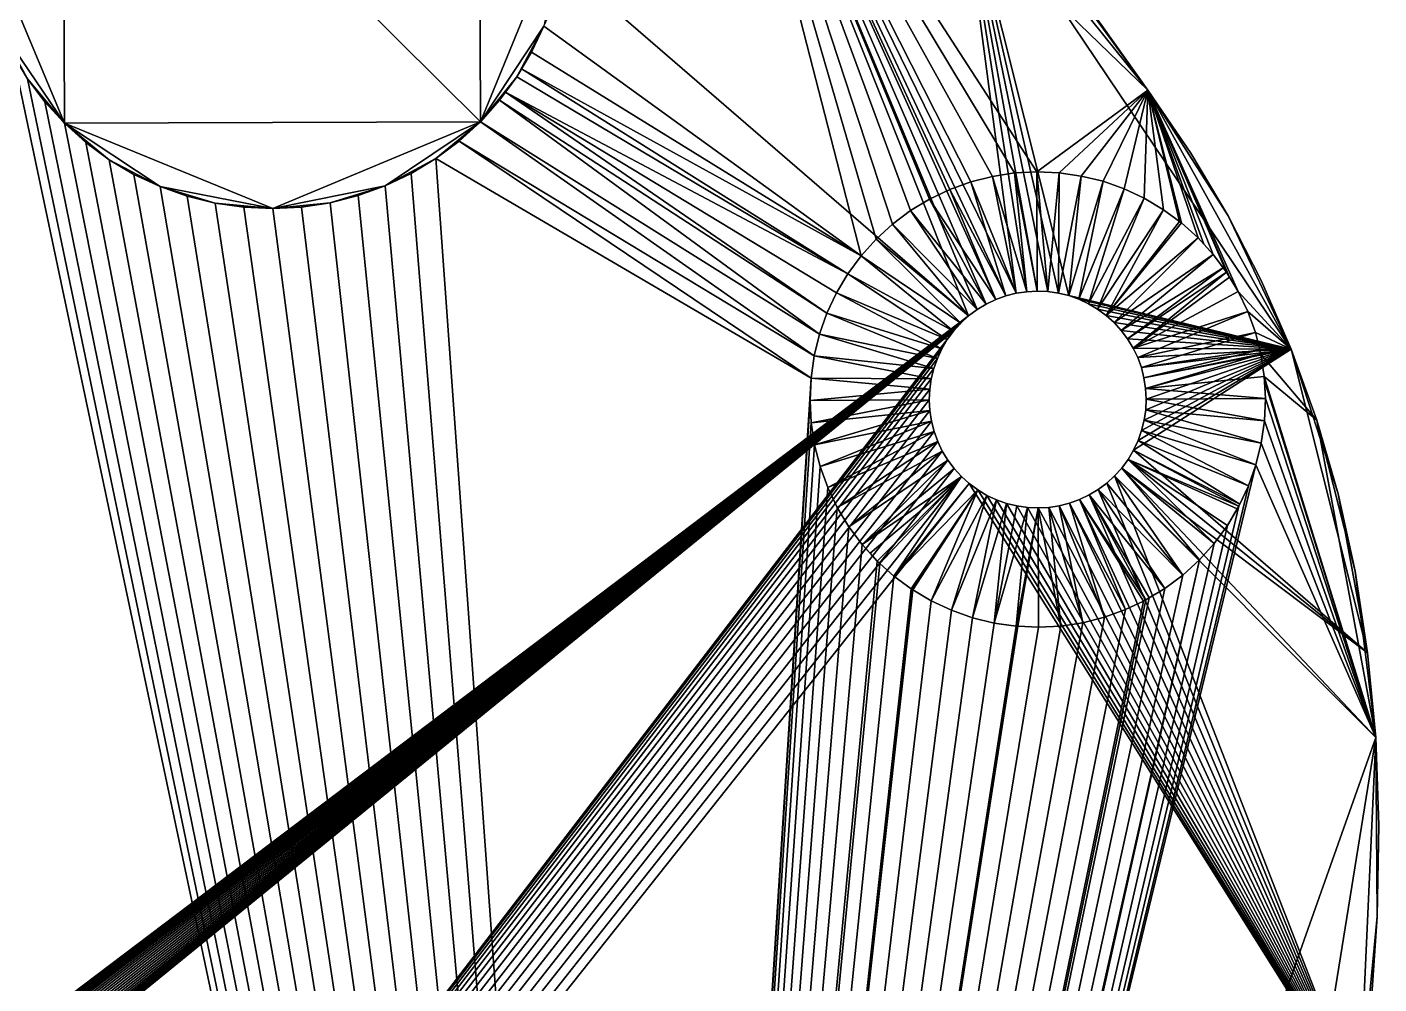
# Model space of a CAD drawing. Extents: x -90 to 90, y -51 to 49.
# Drawn here: x -21.5 to -2.42, y 27.9 to 41.4 of the extents above; entities that cross this region are included whole.
import ezdxf

# ---------------------------------------------------------------- set-up
doc = ezdxf.new("R2010")
doc.units = 0

msp = doc.modelspace()

# ---------------------------------------------------------------- linework, layer by layer
for points in [[(-69.427, -8.961, 2), (-8.214, 37.324, 2), (-21.964, 49.2, 2)], [(-8.214, 37.324, 2), (-11.864, 46.481, 2), (-21.964, 49.2, 2)], [(-17.731, -19.005, 0), (-24.889, -18.405, 0), (-28.577, 48.347, 0)], [(-17.185, -18.875, 0), (-17.731, -19.005, 0), (-28.577, 48.347, 0)], [(-16.642, -18.754, 0), (-17.185, -18.875, 0), (-28.577, 48.347, 0)], [(-16.102, -18.641, 0), (-16.642, -18.754, 0), (-28.577, 48.347, 0)], [(-15.566, -18.538, 0), (-16.102, -18.641, 0), (-28.577, 48.347, 0)], [(-15.034, -18.442, 0), (-15.566, -18.538, 0), (-28.577, 48.347, 0)], [(-14.506, -18.356, 0), (-15.034, -18.442, 0), (-28.577, 48.347, 0)], [(-13.982, -18.279, 0), (-14.506, -18.356, 0), (-28.577, 48.347, 0)], [(-13.463, -18.211, 0), (-13.982, -18.279, 0), (-28.577, 48.347, 0)], [(-12.948, -18.151, 0), (-13.463, -18.211, 0), (-28.577, 48.347, 0)], [(-12.438, -18.101, 0), (-12.948, -18.151, 0), (-28.577, 48.347, 0)], [(-13.623, -13.036, 0), (-12.438, -18.101, 0), (-28.577, 48.347, 0)], [(-13.684, -12.634, 0), (-13.623, -13.036, 0), (-28.577, 48.347, 0)], [(-13.706, -12.227, 0), (-13.684, -12.634, 0), (-28.577, 48.347, 0)], [(-13.687, -11.82, 0), (-13.706, -12.227, 0), (-28.577, 48.347, 0)], [(-13.629, -11.417, 0), (-13.687, -11.82, 0), (-28.577, 48.347, 0)], [(-13.532, -11.021, 0), (-13.629, -11.417, 0), (-28.577, 48.347, 0)], [(-13.396, -10.637, 0), (-13.532, -11.021, 0), (-28.577, 48.347, 0)], [(-13.223, -10.269, 0), (-13.396, -10.637, 0), (-28.577, 48.347, 0)], [(-13.015, -9.919, 0), (-13.223, -10.269, 0), (-28.577, 48.347, 0)], [(-12.774, -9.591, 0), (-13.015, -9.919, 0), (-28.577, 48.347, 0)], [(-12.501, -9.288, 0), (-12.774, -9.591, 0), (-28.577, 48.347, 0)], [(-12.201, -9.013, 0), (-12.501, -9.288, 0), (-28.577, 48.347, 0)], [(-11.875, -8.769, 0), (-12.201, -9.013, 0), (-28.577, 48.347, 0)], [(-11.526, -8.559, 0), (-11.875, -8.769, 0), (-28.577, 48.347, 0)], [(-11.159, -8.383, 0), (-11.526, -8.559, 0), (-28.577, 48.347, 0)], [(-10.776, -8.244, 0), (-11.159, -8.383, 0), (-28.577, 48.347, 0)], [(-28.577, 48.347, 0), (-21.702, 41.019, 0), (-12.822, -0.992, 0)], [(-10.776, -8.244, 0), (-28.577, 48.347, 0), (-12.822, -0.992, 0)], [(-11.864, 46.481, 0), (-9.73, 38.174, 0), (-14.209, 41.415, 0)], [(-7.965, 37.492, 2), (-7.829, 37.557, 2), (-11.864, 46.481, 2)], [(-8.093, 37.414, 2), (-7.965, 37.492, 2), (-11.864, 46.481, 2)], [(-8.214, 37.324, 2), (-8.093, 37.414, 2), (-11.864, 46.481, 2)], [(-11.864, 46.481, 2), (-7.829, 37.557, 2), (-7.688, 37.608, 2)], [(-11.864, 46.481, 2), (-7.688, 37.608, 2), (-7.543, 37.645, 2)], [(-8.36, 43.84, 2), (-11.864, 46.481, 2), (-7.543, 37.645, 2)], [(-11.864, 46.481, 0), (-8.36, 43.84, 0), (-5.684, 40.511, 0)], [(-11.864, 46.481, 0), (-5.684, 40.511, 0), (-7.251, 39.358, 0)], [(-11.864, 46.481, 0), (-7.251, 39.358, 0), (-7.565, 39.342)], [(-11.864, 46.481, 0), (-7.565, 39.342), (-7.877, 39.294, 0)], [(-11.864, 46.481, 0), (-7.877, 39.294, 0), (-8.183, 39.217, 0)], [(-11.864, 46.481, 0), (-8.183, 39.217, 0), (-8.479, 39.109, 0)], [(-11.864, 46.481, 0), (-8.479, 39.109, 0), (-8.764, 38.973, 0)], [(-11.864, 46.481, 0), (-8.764, 38.973, 0), (-9.034, 38.81, 0)], [(-11.864, 46.481, 0), (-9.034, 38.81, 0), (-9.286, 38.621, 0)], [(-11.864, 46.481, 0), (-9.286, 38.621, 0), (-9.519, 38.409, 0)], [(-11.864, 46.481, 0), (-9.519, 38.409, 0), (-9.73, 38.174, 0)], [(-20.972, 40.043, 0.2), (-22.199, 42.973, 0.2), (-20.995, 45.912, 0.2)], [(-20.995, 45.912, 0.2), (-15.126, 45.934, 0.2), (-15.103, 40.065, 0.2)], [(-15.103, 40.065, 0.2), (-20.972, 40.043, 0.2), (-20.995, 45.912, 0.2)], [(-15.126, 45.934, 0.2), (-13.899, 43.004, 0.2), (-15.103, 40.065, 0.2)], [(-5.684, 40.511, 2), (-6.974, 42.289, 2), (-8.36, 43.84, 2)], [(-8.36, 43.84, 2), (-7.543, 37.645, 2), (-7.394, 37.667, 2)], [(-3.664, 36.857, 2), (-5.684, 40.511, 2), (-8.36, 43.84, 2)], [(-8.36, 43.84, 2), (-7.394, 37.667, 2), (-7.244, 37.675, 2)], [(-8.36, 43.84, 2), (-7.244, 37.675, 2), (-7.094, 37.669, 2)], [(-8.36, 43.84, 2), (-7.094, 37.669, 2), (-6.946, 37.647, 2)], [(-8.36, 43.84, 2), (-6.946, 37.647, 2), (-6.8, 37.611, 2)], [(-3.664, 36.857, 2), (-8.36, 43.84, 2), (-6.8, 37.611, 2)], [(-8.36, 43.84, 0), (-6.974, 42.289, 0), (-5.684, 40.511, 0)], [(-20.972, 40.043, 0.2), (-21.877, 41.386, 0.2), (-22.199, 42.973, 0.2)], [(-13.899, 43.004, 0.2), (-14.209, 41.415, 0.2), (-15.103, 40.065, 0.2)], [(-5.684, 40.511, 2), (-6.332, 41.424, 2), (-6.974, 42.289, 2)], [(-6.974, 42.289, 0), (-6.332, 41.424), (-5.684, 40.511, 0)], [(-14.209, 41.415, 0.2), (-14.59, 40.696, 0.2), (-15.103, 40.065, 0.2)], [(-14.209, 41.415, 0.2), (-14.382, 41.046, 0.2), (-14.59, 40.696, 0.2)], [(-9.73, 38.174, 0), (-14.382, 41.046, 0), (-14.209, 41.415, 0)], [(-14.209, 41.415, 0), (-14.382, 41.046, 0), (-14.382, 41.046, 0.2)], [(-14.209, 41.415, 0), (-14.382, 41.046, 0.2), (-14.209, 41.415, 0.2)], [(-5.684, 40.511, 0), (-6.332, 41.424), (-6.332, 41.424, 2)], [(-5.684, 40.511, 0), (-6.332, 41.424, 2), (-5.684, 40.511, 2)], [(-21.491, 40.67, 0.2), (-21.702, 41.019, 0.2), (-21.877, 41.386, 0.2)], [(-20.972, 40.043, 0.2), (-21.491, 40.67, 0.2), (-21.877, 41.386, 0.2)], [(-21.702, 41.019, 0), (-21.491, 40.67, 0), (-12.822, -0.992, 0)], [(-21.491, 40.67, 0.2), (-21.491, 40.67, 0), (-21.702, 41.019, 0)], [(-21.491, 40.67, 0.2), (-21.702, 41.019, 0), (-21.702, 41.019, 0.2)], [(-14.59, 40.696, 0.2), (-14.382, 41.046, 0.2), (-14.382, 41.046, 0)], [(-14.382, 41.046, 0), (-14.521, 40.812, 0), (-14.59, 40.696, 0.2)], [(-9.73, 38.174, 0), (-14.521, 40.812, 0), (-14.382, 41.046, 0)], [(-21.491, 40.67, 0), (-21.247, 40.344, 0), (-12.822, -0.992, 0)], [(-21.247, 40.344, 0.2), (-21.247, 40.344, 0), (-21.491, 40.67, 0)], [(-21.247, 40.344, 0.2), (-21.491, 40.67, 0), (-21.491, 40.67, 0.2)], [(-20.972, 40.043, 0.2), (-21.247, 40.344, 0.2), (-21.491, 40.67, 0.2)], [(-14.59, 40.696, 0.2), (-14.831, 40.368, 0.2), (-15.103, 40.065, 0.2)], [(-14.831, 40.368, 0.2), (-14.59, 40.696, 0.2), (-14.59, 40.696, 0)], [(-14.59, 40.696, 0), (-14.747, 40.482, 0), (-14.831, 40.368, 0)], [(-14.59, 40.696, 0), (-14.831, 40.368, 0), (-14.831, 40.368, 0.2)], [(-14.747, 40.482, 0), (-14.59, 40.696, 0), (-9.917, 37.92, 0)], [(-14.59, 40.696, 0), (-14.521, 40.812, 0), (-9.917, 37.92, 0)], [(-14.521, 40.812, 0), (-14.59, 40.696, 0), (-14.59, 40.696, 0.2)], [(-9.73, 38.174, 0), (-9.917, 37.92, 0), (-14.521, 40.812, 0)], [(-14.831, 40.368, 0), (-14.747, 40.482, 0), (-10.212, 37.364, 0)], [(-9.917, 37.92, 0), (-10.078, 37.649, 0), (-14.747, 40.482, 0)], [(-14.747, 40.482, 0), (-10.078, 37.649, 0), (-10.212, 37.364, 0)], [(-5.684, 40.511, 0), (-6.936, 39.344, 0), (-7.251, 39.358, 0)], [(-5.684, 40.511, 0), (-6.624, 39.299, 0), (-6.936, 39.344, 0)], [(-5.684, 40.511, 0), (-6.317, 39.224, 0), (-6.624, 39.299, 0)], [(-5.684, 40.511, 0), (-6.02, 39.118, 0), (-6.317, 39.224, 0)], [(-5.735, 38.985, 0), (-6.02, 39.118, 0), (-5.684, 40.511, 0)], [(-5.464, 38.824, 0), (-5.735, 38.985, 0), (-5.684, 40.511, 0)], [(-5.684, 40.511, 0), (-5.08, 39.622, 0), (-4.553, 38.737, 0)], [(-5.684, 40.511, 0), (-4.553, 38.737, 0), (-3.664, 36.857, 0)], [(-5.239, 38.658, 0), (-5.464, 38.824, 0), (-5.684, 40.511, 0)], [(-5.21, 38.637), (-5.239, 38.658, 0), (-5.684, 40.511, 0)], [(-5.684, 40.511, 0), (-3.664, 36.857, 0), (-4.411, 37.671, 0)], [(-5.684, 40.511, 0), (-4.411, 37.671, 0), (-4.533, 37.873, 0)], [(-4.975, 38.426, 0), (-5.21, 38.637), (-5.684, 40.511, 0)], [(-4.893, 38.336, 0), (-4.975, 38.426, 0), (-5.684, 40.511, 0)], [(-5.684, 40.511, 0), (-4.533, 37.873, 0), (-4.574, 37.94, 0)], [(-4.763, 38.193, 0), (-4.893, 38.336, 0), (-5.684, 40.511, 0)], [(-4.574, 37.94, 0), (-4.763, 38.193, 0), (-5.684, 40.511, 0)], [(-4.553, 38.737, 2), (-5.08, 39.622, 2), (-5.684, 40.511, 2)], [(-3.664, 36.857, 2), (-4.553, 38.737, 2), (-5.684, 40.511, 2)], [(-5.08, 39.622, 0), (-5.684, 40.511, 0), (-5.684, 40.511, 2)], [(-5.08, 39.622, 0), (-5.684, 40.511, 2), (-5.08, 39.622, 2)], [(-21.247, 40.344, 0), (-20.972, 40.043, 0), (-12.822, -0.992, 0)], [(-20.972, 40.043, 0.2), (-20.972, 40.043, 0), (-21.247, 40.344, 0)], [(-20.972, 40.043, 0.2), (-21.247, 40.344, 0), (-21.247, 40.344, 0.2)], [(-15.103, 40.065, 0), (-14.831, 40.368, 0), (-10.317, 37.066, 0)], [(-14.831, 40.368, 0.2), (-14.831, 40.368, 0), (-15.103, 40.065, 0)], [(-14.831, 40.368, 0.2), (-15.103, 40.065, 0), (-15.103, 40.065, 0.2)], [(-14.831, 40.368, 0), (-10.212, 37.364, 0), (-10.317, 37.066, 0)], [(-15.103, 40.065, 0.2), (-18.033, 38.839, 0.2), (-20.972, 40.043, 0.2)], [(-15.103, 40.065, 0.2), (-16.446, 39.161, 0.2), (-18.033, 38.839, 0.2)], [(-15.103, 40.065, 0.2), (-15.73, 39.547, 0.2), (-16.446, 39.161, 0.2)], [(-15.103, 40.065, 0.2), (-15.404, 39.791, 0.2), (-15.73, 39.547, 0.2)], [(-15.404, 39.791, 0), (-15.103, 40.065, 0), (-10.392, 36.76, 0)], [(-15.103, 40.065, 0), (-15.404, 39.791, 0), (-15.404, 39.791, 0.2)], [(-15.103, 40.065, 0), (-15.404, 39.791, 0.2), (-15.103, 40.065, 0.2)], [(-15.103, 40.065, 0), (-10.317, 37.066, 0), (-10.392, 36.76, 0)], [(-20.972, 40.043, 0), (-20.67, 39.771, 0), (-12.822, -0.992, 0)], [(-20.67, 39.771, 0.2), (-20.67, 39.771, 0), (-20.972, 40.043, 0)], [(-20.67, 39.771, 0.2), (-20.972, 40.043, 0), (-20.972, 40.043, 0.2)], [(-20.342, 39.529, 0.2), (-20.67, 39.771, 0.2), (-20.972, 40.043, 0.2)], [(-19.623, 39.149, 0.2), (-20.342, 39.529, 0.2), (-20.972, 40.043, 0.2)], [(-18.033, 38.839, 0.2), (-19.623, 39.149, 0.2), (-20.972, 40.043, 0.2)], [(-20.67, 39.771, 0), (-20.342, 39.529, 0), (-12.822, -0.992, 0)], [(-20.342, 39.529, 0.2), (-20.342, 39.529, 0), (-20.67, 39.771, 0)], [(-20.342, 39.529, 0.2), (-20.67, 39.771, 0), (-20.67, 39.771, 0.2)], [(-15.73, 39.547, 0), (-15.404, 39.791, 0), (-10.437, 36.448, 0)], [(-15.404, 39.791, 0), (-15.73, 39.547, 0), (-15.73, 39.547, 0.2)], [(-15.404, 39.791, 0), (-15.73, 39.547, 0.2), (-15.404, 39.791, 0.2)], [(-15.404, 39.791, 0), (-10.392, 36.76, 0), (-10.437, 36.448, 0)], [(-20.342, 39.529, 0), (-19.991, 39.321, 0), (-12.822, -0.992, 0)], [(-19.991, 39.321, 0.2), (-19.991, 39.321, 0), (-20.342, 39.529, 0)], [(-19.991, 39.321, 0.2), (-20.342, 39.529, 0), (-20.342, 39.529, 0.2)], [(-19.623, 39.149, 0.2), (-19.991, 39.321, 0.2), (-20.342, 39.529, 0.2)], [(-15.73, 39.547, 0.2), (-16.079, 39.336, 0.2), (-16.446, 39.161, 0.2)], [(-16.079, 39.336, 0), (-15.73, 39.547, 0), (-12.822, -0.992, 0)], [(-15.73, 39.547, 0), (-16.079, 39.336, 0), (-16.079, 39.336, 0.2)], [(-15.73, 39.547, 0), (-16.079, 39.336, 0.2), (-15.73, 39.547, 0.2)], [(-15.73, 39.547, 0), (-10.437, 36.448, 0), (-12.822, -0.992, 0)], [(-4.553, 38.737, 0), (-5.08, 39.622, 0), (-5.08, 39.622, 2)], [(-4.553, 38.737, 0), (-5.08, 39.622, 2), (-4.553, 38.737, 2)], [(-19.991, 39.321, 0), (-19.623, 39.149, 0), (-12.822, -0.992, 0)], [(-19.623, 39.149, 0.2), (-19.623, 39.149, 0), (-19.991, 39.321, 0)], [(-19.623, 39.149, 0.2), (-19.991, 39.321, 0), (-19.991, 39.321, 0.2)], [(-16.446, 39.161, 0), (-16.079, 39.336, 0), (-12.822, -0.992, 0)], [(-16.079, 39.336, 0), (-16.446, 39.161, 0), (-16.446, 39.161, 0.2)], [(-16.079, 39.336, 0), (-16.446, 39.161, 0.2), (-16.079, 39.336, 0.2)], [(-7.877, 39.294, 0), (-7.565, 39.342), (-7.394, 37.667, 1.2)], [(-7.565, 39.342), (-7.251, 39.358, 0), (-7.244, 37.675, 1.2)], [(-7.565, 39.342), (-7.244, 37.675, 1.2), (-7.394, 37.667, 1.2)], [(-7.251, 39.358, 0), (-6.936, 39.344, 0), (-7.094, 37.669, 1.2)], [(-7.251, 39.358, 0), (-7.094, 37.669, 1.2), (-7.244, 37.675, 1.2)], [(-6.936, 39.344, 0), (-6.946, 37.647, 1.2), (-7.094, 37.669, 1.2)], [(-6.936, 39.344, 0), (-6.624, 39.299, 0), (-6.946, 37.647, 1.2)], [(-6.624, 39.299, 0), (-6.8, 37.611, 1.2), (-6.946, 37.647, 1.2)], [(-6.624, 39.299, 0), (-6.317, 39.224, 0), (-6.8, 37.611, 1.2)], [(-19.623, 39.149, 0), (-19.239, 39.013, 0), (-12.822, -0.992, 0)], [(-19.239, 39.013, 0.2), (-19.239, 39.013, 0), (-19.623, 39.149, 0)], [(-19.239, 39.013, 0.2), (-19.623, 39.149, 0), (-19.623, 39.149, 0.2)], [(-18.843, 38.915, 0.2), (-19.239, 39.013, 0.2), (-19.623, 39.149, 0.2)], [(-18.033, 38.839, 0.2), (-18.843, 38.915, 0.2), (-19.623, 39.149, 0.2)], [(-16.446, 39.161, 0.2), (-17.224, 38.922, 0.2), (-18.033, 38.839, 0.2)], [(-16.446, 39.161, 0.2), (-16.829, 39.022, 0.2), (-17.224, 38.922, 0.2)], [(-16.829, 39.022, 0), (-16.446, 39.161, 0), (-12.822, -0.992, 0)], [(-16.446, 39.161, 0), (-16.829, 39.022, 0), (-16.829, 39.022, 0.2)], [(-16.446, 39.161, 0), (-16.829, 39.022, 0.2), (-16.446, 39.161, 0.2)], [(-8.764, 38.973, 0), (-8.479, 39.109, 0), (-7.829, 37.557, 1.2)], [(-8.479, 39.109, 0), (-8.183, 39.217, 0), (-7.688, 37.608, 1.2)], [(-8.479, 39.109, 0), (-7.688, 37.608, 1.2), (-7.829, 37.557, 1.2)], [(-8.183, 39.217, 0), (-7.877, 39.294, 0), (-7.543, 37.645, 1.2)], [(-8.183, 39.217, 0), (-7.543, 37.645, 1.2), (-7.688, 37.608, 1.2)], [(-7.877, 39.294, 0), (-7.394, 37.667, 1.2), (-7.543, 37.645, 1.2)], [(-6.317, 39.224, 0), (-6.658, 37.561, 1.2), (-6.8, 37.611, 1.2)], [(-6.317, 39.224, 0), (-6.02, 39.118, 0), (-6.658, 37.561, 1.2)], [(-6.02, 39.118, 0), (-6.522, 37.497, 1.2), (-6.658, 37.561, 1.2)], [(-6.02, 39.118, 0), (-5.735, 38.985, 0), (-6.522, 37.497, 1.2)], [(-19.239, 39.013, 0), (-18.843, 38.915, 0), (-12.822, -0.992, 0)], [(-18.843, 38.915, 0.2), (-18.843, 38.915, 0), (-19.239, 39.013, 0)], [(-18.843, 38.915, 0.2), (-19.239, 39.013, 0), (-19.239, 39.013, 0.2)], [(-18.843, 38.915, 0), (-18.44, 38.857, 0), (-12.822, -0.992, 0)], [(-18.44, 38.857, 0.2), (-18.44, 38.857, 0), (-18.843, 38.915, 0)], [(-18.44, 38.857, 0.2), (-18.843, 38.915, 0), (-18.843, 38.915, 0.2)], [(-18.033, 38.839, 0.2), (-18.44, 38.857, 0.2), (-18.843, 38.915, 0.2)], [(-17.224, 38.922, 0.2), (-17.627, 38.86, 0.2), (-18.033, 38.839, 0.2)], [(-17.627, 38.86, 0), (-17.224, 38.922, 0), (-12.822, -0.992, 0)], [(-17.224, 38.922, 0), (-17.627, 38.86, 0), (-17.627, 38.86, 0.2)], [(-17.224, 38.922, 0), (-17.627, 38.86, 0.2), (-17.224, 38.922, 0.2)], [(-17.224, 38.922, 0), (-16.829, 39.022, 0), (-12.822, -0.992, 0)], [(-16.829, 39.022, 0), (-17.224, 38.922, 0), (-17.224, 38.922, 0.2)], [(-16.829, 39.022, 0), (-17.224, 38.922, 0.2), (-16.829, 39.022, 0.2)], [(-9.034, 38.81, 0), (-8.764, 38.973, 0), (-7.965, 37.492, 1.2)], [(-8.764, 38.973, 0), (-7.829, 37.557, 1.2), (-7.965, 37.492, 1.2)], [(-5.735, 38.985, 0), (-6.393, 37.421, 1.2), (-6.522, 37.497, 1.2)], [(-5.735, 38.985, 0), (-5.464, 38.824, 0), (-6.393, 37.421, 1.2)], [(-18.44, 38.857, 0), (-18.033, 38.839, 0), (-12.822, -0.992, 0)], [(-18.033, 38.839, 0.2), (-18.033, 38.839, 0), (-18.44, 38.857, 0)], [(-18.033, 38.839, 0.2), (-18.44, 38.857, 0), (-18.44, 38.857, 0.2)], [(-18.033, 38.839, 0), (-17.627, 38.86, 0), (-12.822, -0.992, 0)], [(-17.627, 38.86, 0), (-18.033, 38.839, 0), (-18.033, 38.839, 0.2)], [(-17.627, 38.86, 0), (-18.033, 38.839, 0.2), (-17.627, 38.86, 0.2)], [(-9.286, 38.621, 0), (-9.034, 38.81, 0), (-8.093, 37.414, 1.2)], [(-9.034, 38.81, 0), (-7.965, 37.492, 1.2), (-8.093, 37.414, 1.2)], [(-6.272, 37.332, 1.2), (-6.393, 37.421, 1.2), (-5.464, 38.824, 0)], [(-5.239, 38.658, 0), (-6.272, 37.332, 1.2), (-5.464, 38.824, 0)], [(-4.553, 38.737, 0), (-4.081, 37.817, 0), (-3.664, 36.857, 0)], [(-3.664, 36.857, 2), (-4.081, 37.817, 2), (-4.553, 38.737, 2)], [(-4.081, 37.817, 0), (-4.553, 38.737, 0), (-4.553, 38.737, 2)], [(-4.081, 37.817, 0), (-4.553, 38.737, 2), (-4.081, 37.817, 2)], [(-8.214, 37.324, 1.2), (-9.519, 38.409, 0), (-9.286, 38.621, 0)], [(-9.286, 38.621, 0), (-8.093, 37.414, 1.2), (-8.214, 37.324, 1.2)], [(-5.239, 38.658, 0), (-5.21, 38.637), (-6.272, 37.332, 1.2)], [(-6.272, 37.332, 1.2), (-5.21, 38.637), (-4.975, 38.426, 0)], [(-8.324, 37.223, 1.2), (-9.73, 38.174, 0), (-9.519, 38.409, 0)], [(-8.214, 37.324, 1.2), (-8.324, 37.223, 1.2), (-9.519, 38.409, 0)], [(-6.272, 37.332, 1.2), (-4.975, 38.426, 0), (-6.161, 37.231, 1.2)], [(-4.763, 38.193, 0), (-6.161, 37.231, 1.2), (-4.975, 38.426, 0)], [(-4.975, 38.426, 0), (-4.893, 38.336, 0), (-4.763, 38.193, 0)], [(-8.425, 37.112, 1.2), (-9.917, 37.92, 0), (-9.73, 38.174, 0)], [(-8.324, 37.223, 1.2), (-8.425, 37.112, 1.2), (-9.73, 38.174, 0)], [(-4.763, 38.193, 0), (-6.059, 37.12, 1.2), (-6.161, 37.231, 1.2)], [(-6.059, 37.12, 1.2), (-4.763, 38.193, 0), (-4.622, 38.004, 0)], [(-4.574, 37.94, 0), (-4.622, 38.004, 0), (-4.763, 38.193, 0)], [(-4.622, 38.004, 0), (-5.97, 37, 1.2), (-6.059, 37.12, 1.2)], [(-4.622, 38.004, 0), (-4.574, 37.94, 0), (-5.97, 37, 1.2)], [(-8.514, 36.991, 1.2), (-10.078, 37.649, 0), (-9.917, 37.92, 0)], [(-8.425, 37.112, 1.2), (-8.514, 36.991, 1.2), (-9.917, 37.92, 0)], [(-5.892, 36.872, 1.2), (-5.97, 37, 1.2), (-4.574, 37.94, 0)], [(-4.533, 37.873, 0), (-5.892, 36.872, 1.2), (-4.574, 37.94, 0)], [(-4.533, 37.873, 0), (-4.411, 37.671, 0), (-5.892, 36.872, 1.2)], [(-4.081, 37.817, 2), (-3.664, 36.857, 2), (-3.664, 36.857, 0)], [(-4.081, 37.817, 2), (-3.664, 36.857, 0), (-4.081, 37.817, 0)], [(-8.591, 36.862, 1.2), (-10.212, 37.364, 0), (-10.078, 37.649, 0)], [(-8.514, 36.991, 1.2), (-8.591, 36.862, 1.2), (-10.078, 37.649, 0)], [(-7.688, 37.608, 2), (-7.829, 37.557, 2), (-7.829, 37.557, 1.2)], [(-7.688, 37.608, 2), (-7.829, 37.557, 1.2), (-7.688, 37.608, 1.2)], [(-7.543, 37.645, 2), (-7.688, 37.608, 2), (-7.688, 37.608, 1.2)], [(-7.543, 37.645, 2), (-7.688, 37.608, 1.2), (-7.543, 37.645, 1.2)], [(-7.394, 37.667, 2), (-7.543, 37.645, 2), (-7.543, 37.645, 1.2)], [(-7.394, 37.667, 2), (-7.543, 37.645, 1.2), (-7.394, 37.667, 1.2)], [(-7.244, 37.675, 2), (-7.394, 37.667, 2), (-7.394, 37.667, 1.2)], [(-7.244, 37.675, 2), (-7.394, 37.667, 1.2), (-7.244, 37.675, 1.2)], [(-7.094, 37.669, 1.2), (-7.094, 37.669, 2), (-7.244, 37.675, 2)], [(-7.094, 37.669, 1.2), (-7.244, 37.675, 2), (-7.244, 37.675, 1.2)], [(-6.946, 37.647, 1.2), (-6.946, 37.647, 2), (-7.094, 37.669, 2)], [(-6.946, 37.647, 1.2), (-7.094, 37.669, 2), (-7.094, 37.669, 1.2)], [(-6.8, 37.611, 1.2), (-6.8, 37.611, 2), (-6.946, 37.647, 2)], [(-6.8, 37.611, 1.2), (-6.946, 37.647, 2), (-6.946, 37.647, 1.2)], [(-3.664, 36.857, 2), (-6.8, 37.611, 2), (-6.658, 37.561, 2)], [(-6.658, 37.561, 1.2), (-6.658, 37.561, 2), (-6.8, 37.611, 2)], [(-6.658, 37.561, 1.2), (-6.8, 37.611, 2), (-6.8, 37.611, 1.2)], [(-5.892, 36.872, 1.2), (-4.411, 37.671, 0), (-4.275, 37.386, 0)], [(-3.664, 36.857, 0), (-4.275, 37.386, 0), (-4.411, 37.671, 0)], [(-8.093, 37.414, 2), (-8.214, 37.324, 2), (-8.214, 37.324, 1.2)], [(-8.093, 37.414, 2), (-8.214, 37.324, 1.2), (-8.093, 37.414, 1.2)], [(-7.965, 37.492, 2), (-8.093, 37.414, 2), (-8.093, 37.414, 1.2)], [(-7.965, 37.492, 2), (-8.093, 37.414, 1.2), (-7.965, 37.492, 1.2)], [(-7.829, 37.557, 2), (-7.965, 37.492, 2), (-7.965, 37.492, 1.2)], [(-7.829, 37.557, 2), (-7.965, 37.492, 1.2), (-7.829, 37.557, 1.2)], [(-3.664, 36.857, 2), (-6.658, 37.561, 2), (-6.522, 37.497, 2)], [(-6.522, 37.497, 1.2), (-6.522, 37.497, 2), (-6.658, 37.561, 2)], [(-6.522, 37.497, 1.2), (-6.658, 37.561, 2), (-6.658, 37.561, 1.2)], [(-3.664, 36.857, 2), (-6.522, 37.497, 2), (-6.393, 37.421, 2)], [(-6.393, 37.421, 1.2), (-6.393, 37.421, 2), (-6.522, 37.497, 2)], [(-6.393, 37.421, 1.2), (-6.522, 37.497, 2), (-6.522, 37.497, 1.2)], [(-3.664, 36.857, 2), (-6.393, 37.421, 2), (-6.272, 37.332, 2)], [(-6.272, 37.332, 1.2), (-6.272, 37.332, 2), (-6.393, 37.421, 2)], [(-6.272, 37.332, 1.2), (-6.393, 37.421, 2), (-6.393, 37.421, 1.2)], [(-69.427, -8.961, 2), (-69.306, -8.871, 2), (-8.214, 37.324, 2)], [(-69.306, -8.871, 2), (-69.247, -8.835, 2), (-8.214, 37.324, 2)], [(-69.247, -8.835, 2), (-69.178, -8.793, 2), (-8.214, 37.324, 2)], [(-69.178, -8.793, 2), (-69.042, -8.728, 2), (-8.214, 37.324, 2)], [(-69.042, -8.728, 2), (-68.901, -8.677, 2), (-8.214, 37.324, 2)], [(-68.901, -8.677, 2), (-68.883, -8.673, 2), (-8.214, 37.324, 2)], [(-68.883, -8.673, 2), (-68.756, -8.64, 2), (-8.214, 37.324, 2)], [(-68.756, -8.64, 2), (-68.607, -8.618, 2), (-8.214, 37.324, 2)], [(-68.607, -8.618, 2), (-68.457, -8.61, 2), (-8.214, 37.324, 2)], [(-68.457, -8.61, 2), (-68.307, -8.616, 2), (-8.214, 37.324, 2)], [(-68.307, -8.616, 2), (-68.159, -8.638, 2), (-8.214, 37.324, 2)], [(-68.159, -8.638, 2), (-68.013, -8.674, 2), (-8.214, 37.324, 2)], [(-68.013, -8.674, 2), (-67.871, -8.724, 2), (-8.214, 37.324, 2)], [(-67.871, -8.724, 2), (-67.735, -8.788, 2), (-8.214, 37.324, 2)], [(-67.735, -8.788, 2), (-67.606, -8.864, 2), (-8.214, 37.324, 2)], [(-67.606, -8.864, 2), (-67.485, -8.953, 2), (-8.214, 37.324, 2)], [(-67.485, -8.953, 2), (-67.374, -9.054, 2), (-8.214, 37.324, 2)], [(-67.374, -9.054, 2), (-67.273, -9.165, 2), (-8.214, 37.324, 2)], [(-67.273, -9.165, 2), (-67.183, -9.285, 2), (-8.214, 37.324, 2)], [(-67.183, -9.285, 2), (-67.105, -9.413, 2), (-8.214, 37.324, 2)], [(-67.105, -9.413, 2), (-67.04, -9.549, 2), (-8.214, 37.324, 2)], [(-67.04, -9.549, 2), (-66.989, -9.69, 2), (-8.214, 37.324, 2)], [(-66.989, -9.69, 2), (-66.952, -9.835, 2), (-8.214, 37.324, 2)], [(-66.952, -9.835, 2), (-66.929, -9.984, 2), (-8.214, 37.324, 2)], [(-66.95, -10.432, 2), (-8.425, 37.112, 2), (-8.324, 37.223, 2)], [(-66.928, -10.284, 2), (-66.95, -10.432, 2), (-8.324, 37.223, 2)], [(-66.929, -9.984, 2), (-66.922, -10.134, 2), (-8.214, 37.324, 2)], [(-66.928, -10.284, 2), (-8.324, 37.223, 2), (-8.214, 37.324, 2)], [(-66.922, -10.134, 2), (-66.928, -10.284, 2), (-8.214, 37.324, 2)], [(-8.654, 36.726, 1.2), (-10.317, 37.066, 0), (-10.212, 37.364, 0)], [(-8.591, 36.862, 1.2), (-8.654, 36.726, 1.2), (-10.212, 37.364, 0)], [(-8.324, 37.223, 2), (-8.425, 37.112, 2), (-8.425, 37.112, 1.2)], [(-8.324, 37.223, 2), (-8.425, 37.112, 1.2), (-8.324, 37.223, 1.2)], [(-8.214, 37.324, 2), (-8.324, 37.223, 2), (-8.324, 37.223, 1.2)], [(-8.214, 37.324, 2), (-8.324, 37.223, 1.2), (-8.214, 37.324, 1.2)], [(-3.664, 36.857, 2), (-6.272, 37.332, 2), (-6.161, 37.231, 2)], [(-6.161, 37.231, 1.2), (-6.161, 37.231, 2), (-6.272, 37.332, 2)], [(-6.161, 37.231, 1.2), (-6.272, 37.332, 2), (-6.272, 37.332, 1.2)], [(-3.664, 36.857, 2), (-6.161, 37.231, 2), (-6.059, 37.12, 2)], [(-6.059, 37.12, 1.2), (-6.059, 37.12, 2), (-6.161, 37.231, 2)], [(-6.059, 37.12, 1.2), (-6.161, 37.231, 2), (-6.161, 37.231, 1.2)], [(-5.892, 36.872, 1.2), (-4.275, 37.386, 0), (-5.827, 36.736, 1.2)], [(-5.827, 36.736, 1.2), (-4.275, 37.386, 0), (-4.167, 37.09, 0)], [(-3.664, 36.857, 0), (-4.167, 37.09, 0), (-4.275, 37.386, 0)], [(-66.986, -10.578, 2), (-63.477, -34.648, 2), (-8.425, 37.112, 2)], [(-66.95, -10.432, 2), (-66.986, -10.578, 2), (-8.425, 37.112, 2)], [(-63.477, -34.648, 2), (-8.514, 36.991, 2), (-8.425, 37.112, 2)], [(-8.704, 36.584, 1.2), (-10.392, 36.76, 0), (-10.317, 37.066, 0)], [(-8.654, 36.726, 1.2), (-8.704, 36.584, 1.2), (-10.317, 37.066, 0)], [(-8.425, 37.112, 2), (-8.514, 36.991, 2), (-8.514, 36.991, 1.2)], [(-8.425, 37.112, 2), (-8.514, 36.991, 1.2), (-8.425, 37.112, 1.2)], [(-6.059, 37.12, 2), (-5.97, 37, 2), (-3.664, 36.857, 2)], [(-5.97, 37, 1.2), (-5.97, 37, 2), (-6.059, 37.12, 2)], [(-5.97, 37, 1.2), (-6.059, 37.12, 2), (-6.059, 37.12, 1.2)], [(-5.827, 36.736, 1.2), (-4.167, 37.09, 0), (-5.776, 36.595, 1.2)], [(-5.776, 36.595, 1.2), (-4.167, 37.09, 0), (-4.105, 36.847, 0)], [(-3.664, 36.857, 0), (-4.105, 36.847, 0), (-4.167, 37.09, 0)], [(-63.477, -34.648, 2), (-8.591, 36.862, 2), (-8.514, 36.991, 2)], [(-63.477, -34.648, 2), (-8.654, 36.726, 2), (-8.591, 36.862, 2)], [(-8.591, 36.862, 2), (-8.654, 36.726, 2), (-8.654, 36.726, 1.2)], [(-8.591, 36.862, 2), (-8.654, 36.726, 1.2), (-8.591, 36.862, 1.2)], [(-8.514, 36.991, 2), (-8.591, 36.862, 2), (-8.591, 36.862, 1.2)], [(-8.514, 36.991, 2), (-8.591, 36.862, 1.2), (-8.514, 36.991, 1.2)], [(-5.97, 37, 2), (-5.892, 36.872, 2), (-3.664, 36.857, 2)], [(-5.892, 36.872, 1.2), (-5.892, 36.872, 2), (-5.97, 37, 2)], [(-5.892, 36.872, 1.2), (-5.97, 37, 2), (-5.97, 37, 1.2)], [(-5.892, 36.872, 2), (-5.827, 36.736, 2), (-3.664, 36.857, 2)], [(-5.827, 36.736, 1.2), (-5.827, 36.736, 2), (-5.892, 36.872, 2)], [(-5.827, 36.736, 1.2), (-5.892, 36.872, 2), (-5.892, 36.872, 1.2)], [(-5.886, 35.429, 2), (-2.583, 32.573, 2), (-3.664, 36.857, 2)], [(-5.823, 35.565, 2), (-5.886, 35.429, 2), (-3.664, 36.857, 2)], [(-5.827, 36.736, 2), (-5.776, 36.595, 2), (-3.664, 36.857, 2)], [(-5.773, 35.707, 2), (-5.823, 35.565, 2), (-3.664, 36.857, 2)], [(-5.776, 36.595, 2), (-5.739, 36.45, 2), (-3.664, 36.857, 2)], [(-4.105, 36.847, 0), (-5.739, 36.45, 1.2), (-5.776, 36.595, 1.2)], [(-5.737, 35.853, 2), (-5.773, 35.707, 2), (-3.664, 36.857, 2)], [(-5.739, 36.45, 2), (-5.716, 36.301, 2), (-3.664, 36.857, 2)], [(-4.105, 36.847, 0), (-4.09, 36.784, 0), (-5.739, 36.45, 1.2)], [(-5.715, 36.001, 2), (-5.737, 35.853, 2), (-3.664, 36.857, 2)], [(-5.716, 36.301, 2), (-5.708, 36.151, 2), (-3.664, 36.857, 2)], [(-5.708, 36.151, 2), (-5.715, 36.001, 2), (-3.664, 36.857, 2)], [(-3.664, 36.857, 0), (-4.09, 36.784, 0), (-4.105, 36.847, 0)], [(-4.09, 36.784, 0), (-3.664, 36.857, 0), (-3.301, 35.856, 0)], [(-2.999, 34.816, 2), (-3.301, 35.856, 2), (-3.664, 36.857, 2)], [(-2.583, 32.573, 2), (-2.999, 34.816, 2), (-3.664, 36.857, 2)], [(-3.664, 36.857, 2), (-3.301, 35.856, 2), (-3.301, 35.856, 0)], [(-3.664, 36.857, 2), (-3.301, 35.856, 0), (-3.664, 36.857, 0)], [(-63.477, -34.648, 2), (-8.704, 36.584, 2), (-8.654, 36.726, 2)], [(-8.74, 36.438, 1.2), (-10.437, 36.448, 0), (-10.392, 36.76, 0)], [(-8.704, 36.584, 1.2), (-8.74, 36.438, 1.2), (-10.392, 36.76, 0)], [(-8.654, 36.726, 2), (-8.704, 36.584, 2), (-8.704, 36.584, 1.2)], [(-8.654, 36.726, 2), (-8.704, 36.584, 1.2), (-8.654, 36.726, 1.2)], [(-5.776, 36.595, 1.2), (-5.776, 36.595, 2), (-5.827, 36.736, 2)], [(-5.776, 36.595, 1.2), (-5.827, 36.736, 2), (-5.827, 36.736, 1.2)], [(-4.09, 36.784, 0), (-5.716, 36.301, 1.2), (-5.739, 36.45, 1.2)], [(-4.09, 36.784, 0), (-4.042, 36.472, 0), (-5.716, 36.301, 1.2)], [(-4.042, 36.472, 0), (-4.09, 36.784, 0), (-3.301, 35.856, 0)], [(-63.477, -34.648, 2), (-8.74, 36.438, 2), (-8.704, 36.584, 2)], [(-63.477, -34.648, 2), (-8.762, 36.29, 2), (-8.74, 36.438, 2)], [(-10.437, 36.448, 0), (-10.451, 36.133, 0), (-12.822, -0.992, 0)], [(-8.762, 36.29, 1.2), (-10.451, 36.133, 0), (-10.437, 36.448, 0)], [(-8.74, 36.438, 1.2), (-8.762, 36.29, 1.2), (-10.437, 36.448, 0)], [(-8.74, 36.438, 2), (-8.762, 36.29, 2), (-8.762, 36.29, 1.2)], [(-8.74, 36.438, 2), (-8.762, 36.29, 1.2), (-8.74, 36.438, 1.2)], [(-8.704, 36.584, 2), (-8.74, 36.438, 2), (-8.74, 36.438, 1.2)], [(-8.704, 36.584, 2), (-8.74, 36.438, 1.2), (-8.704, 36.584, 1.2)], [(-5.739, 36.45, 1.2), (-5.739, 36.45, 2), (-5.776, 36.595, 2)], [(-5.739, 36.45, 1.2), (-5.776, 36.595, 2), (-5.776, 36.595, 1.2)], [(-5.716, 36.301, 1.2), (-5.716, 36.301, 2), (-5.739, 36.45, 2)], [(-5.716, 36.301, 1.2), (-5.739, 36.45, 2), (-5.739, 36.45, 1.2)], [(-4.026, 36.158, 0), (-5.716, 36.301, 1.2), (-4.042, 36.472, 0)], [(-4.042, 36.472, 0), (-3.301, 35.856, 0), (-2.469, 31.378, 0)], [(-4.039, 36.41, 0), (-4.042, 36.472, 0), (-2.469, 31.378, 0)], [(-4.042, 36.472, 0), (-4.039, 36.41, 0), (-4.026, 36.158, 0)], [(-63.477, -34.648, 2), (-8.768, 36.14, 2), (-8.762, 36.29, 2)], [(-8.762, 36.29, 1.2), (-8.768, 36.14, 1.2), (-10.451, 36.133, 0)], [(-8.762, 36.29, 2), (-8.768, 36.14, 2), (-8.768, 36.14, 1.2)], [(-8.762, 36.29, 2), (-8.768, 36.14, 1.2), (-8.762, 36.29, 1.2)], [(-5.708, 36.151, 1.2), (-5.708, 36.151, 2), (-5.716, 36.301, 2)], [(-5.708, 36.151, 1.2), (-5.716, 36.301, 2), (-5.716, 36.301, 1.2)], [(-4.026, 36.158, 0), (-5.708, 36.151, 1.2), (-5.716, 36.301, 1.2)], [(-4.026, 36.158, 0), (-4.039, 36.41, 0), (-2.469, 31.378, 0)], [(-63.477, -34.648, 2), (-8.761, 35.99, 2), (-8.768, 36.14, 2)], [(-10.451, 36.133, 0), (-10.435, 35.818, 0), (-12.822, -0.992, 0)], [(-8.768, 36.14, 1.2), (-10.435, 35.818, 0), (-10.451, 36.133, 0)], [(-8.768, 36.14, 1.2), (-8.761, 35.99, 1.2), (-10.435, 35.818, 0)], [(-8.768, 36.14, 1.2), (-8.768, 36.14, 2), (-8.761, 35.99, 2)], [(-8.768, 36.14, 1.2), (-8.761, 35.99, 2), (-8.761, 35.99, 1.2)], [(-5.715, 36.001, 1.2), (-5.715, 36.001, 2), (-5.708, 36.151, 2)], [(-5.715, 36.001, 1.2), (-5.708, 36.151, 2), (-5.708, 36.151, 1.2)], [(-5.708, 36.151, 1.2), (-4.04, 35.843, 0), (-5.715, 36.001, 1.2)], [(-5.708, 36.151, 1.2), (-4.026, 36.158, 0), (-4.04, 35.843, 0)], [(-4.04, 35.843, 0), (-4.026, 36.158, 0), (-2.469, 31.378, 0)], [(-63.477, -34.648, 2), (-8.738, 35.841, 2), (-8.761, 35.99, 2)], [(-8.761, 35.99, 1.2), (-10.387, 35.507, 0), (-10.435, 35.818, 0)], [(-8.761, 35.99, 1.2), (-8.738, 35.841, 1.2), (-10.387, 35.507, 0)], [(-8.761, 35.99, 1.2), (-8.761, 35.99, 2), (-8.738, 35.841, 2)], [(-8.761, 35.99, 1.2), (-8.738, 35.841, 2), (-8.738, 35.841, 1.2)], [(-5.737, 35.853, 1.2), (-5.737, 35.853, 2), (-5.715, 36.001, 2)], [(-5.737, 35.853, 1.2), (-5.715, 36.001, 2), (-5.715, 36.001, 1.2)], [(-5.715, 36.001, 1.2), (-4.085, 35.53, 0), (-5.737, 35.853, 1.2)], [(-5.715, 36.001, 1.2), (-4.04, 35.843, 0), (-4.085, 35.53, 0)], [(-63.477, -34.648, 2), (-8.701, 35.696, 2), (-8.738, 35.841, 2)], [(-63.477, -34.648, 2), (-8.65, 35.555, 2), (-8.701, 35.696, 2)], [(-10.435, 35.818, 0), (-10.387, 35.507, 0), (-12.822, -0.992, 0)], [(-8.738, 35.841, 1.2), (-10.31, 35.201, 0), (-10.387, 35.507, 0)], [(-8.738, 35.841, 1.2), (-8.701, 35.696, 1.2), (-10.31, 35.201, 0)], [(-8.701, 35.696, 1.2), (-10.202, 34.905, 0), (-10.31, 35.201, 0)], [(-8.701, 35.696, 1.2), (-8.65, 35.555, 1.2), (-10.202, 34.905, 0)], [(-8.738, 35.841, 1.2), (-8.738, 35.841, 2), (-8.701, 35.696, 2)], [(-8.738, 35.841, 1.2), (-8.701, 35.696, 2), (-8.701, 35.696, 1.2)], [(-8.701, 35.696, 1.2), (-8.701, 35.696, 2), (-8.65, 35.555, 2)], [(-8.701, 35.696, 1.2), (-8.65, 35.555, 2), (-8.65, 35.555, 1.2)], [(-5.823, 35.565, 1.2), (-5.823, 35.565, 2), (-5.773, 35.707, 2)], [(-5.823, 35.565, 1.2), (-5.773, 35.707, 2), (-5.773, 35.707, 1.2)], [(-5.773, 35.707, 1.2), (-4.265, 34.927, 0), (-5.823, 35.565, 1.2)], [(-5.773, 35.707, 1.2), (-5.773, 35.707, 2), (-5.737, 35.853, 2)], [(-5.773, 35.707, 1.2), (-5.737, 35.853, 2), (-5.737, 35.853, 1.2)], [(-5.737, 35.853, 1.2), (-4.16, 35.224, 0), (-5.773, 35.707, 1.2)], [(-5.773, 35.707, 1.2), (-4.16, 35.224, 0), (-4.265, 34.927, 0)], [(-5.737, 35.853, 1.2), (-4.085, 35.53, 0), (-4.16, 35.224, 0)], [(-4.085, 35.53, 0), (-4.04, 35.843, 0), (-2.469, 31.378, 0)], [(-3.301, 35.856, 0), (-2.999, 34.816, 0), (-2.761, 33.722, 0)], [(-3.301, 35.856, 0), (-2.761, 33.722, 0), (-2.469, 31.378, 0)], [(-3.301, 35.856, 2), (-2.999, 34.816, 2), (-2.999, 34.816, 0)], [(-3.301, 35.856, 2), (-2.999, 34.816, 0), (-3.301, 35.856, 0)], [(-63.477, -34.648, 2), (-8.585, 35.419, 2), (-8.65, 35.555, 2)], [(-10.387, 35.507, 0), (-10.31, 35.201, 0), (-12.822, -0.992, 0)], [(-8.65, 35.555, 1.2), (-10.066, 34.62, 0), (-10.202, 34.905, 0)], [(-8.65, 35.555, 1.2), (-8.585, 35.419, 1.2), (-10.066, 34.62, 0)], [(-8.65, 35.555, 1.2), (-8.65, 35.555, 2), (-8.585, 35.419, 2)], [(-8.65, 35.555, 1.2), (-8.585, 35.419, 2), (-8.585, 35.419, 1.2)], [(-5.886, 35.429, 1.2), (-5.886, 35.429, 2), (-5.823, 35.565, 2)], [(-5.886, 35.429, 1.2), (-5.823, 35.565, 2), (-5.823, 35.565, 1.2)], [(-4.386, 34.669, 0), (-5.886, 35.429, 1.2), (-5.823, 35.565, 1.2)], [(-5.823, 35.565, 1.2), (-4.265, 34.927, 0), (-4.386, 34.669, 0)], [(-4.16, 35.224, 0), (-4.085, 35.53, 0), (-2.469, 31.378, 0)], [(-63.477, -34.648, 2), (-8.507, 35.291, 2), (-8.585, 35.419, 2)], [(-8.585, 35.419, 1.2), (-9.903, 34.35, 0), (-10.066, 34.62, 0)], [(-8.585, 35.419, 1.2), (-8.507, 35.291, 1.2), (-9.903, 34.35, 0)], [(-8.585, 35.419, 1.2), (-8.585, 35.419, 2), (-8.507, 35.291, 2)], [(-8.585, 35.419, 1.2), (-8.507, 35.291, 2), (-8.507, 35.291, 1.2)], [(-5.963, 35.3, 2), (-6.052, 35.179, 2), (-2.583, 32.573, 2)], [(-6.052, 35.179, 1.2), (-6.052, 35.179, 2), (-5.963, 35.3, 2)], [(-6.052, 35.179, 1.2), (-5.963, 35.3, 2), (-5.963, 35.3, 1.2)], [(-5.963, 35.3, 1.2), (-4.747, 34.116, 0), (-6.052, 35.179, 1.2)], [(-5.886, 35.429, 2), (-5.963, 35.3, 2), (-2.583, 32.573, 2)], [(-5.963, 35.3, 1.2), (-5.963, 35.3, 2), (-5.886, 35.429, 2)], [(-5.963, 35.3, 1.2), (-5.886, 35.429, 2), (-5.886, 35.429, 1.2)], [(-5.963, 35.3, 1.2), (-5.886, 35.429, 1.2), (-4.399, 34.641, 0)], [(-5.963, 35.3, 1.2), (-4.56, 34.37, 0), (-4.747, 34.116, 0)], [(-4.422, 34.602, 0), (-4.56, 34.37, 0), (-5.963, 35.3, 1.2)], [(-4.422, 34.602, 0), (-5.963, 35.3, 1.2), (-4.399, 34.641, 0)], [(-4.386, 34.669, 0), (-4.399, 34.641, 0), (-5.886, 35.429, 1.2)], [(-63.477, -34.648, 2), (-8.418, 35.17, 2), (-8.507, 35.291, 2)], [(-63.477, -34.648, 2), (-8.316, 35.059, 2), (-8.418, 35.17, 2)], [(-10.31, 35.201, 0), (-10.202, 34.905, 0), (-12.822, -0.992, 0)], [(-4.16, 35.224, 0), (-2.469, 31.378, 0), (-10.697, 8.139, 0)], [(-4.265, 34.927, 0), (-4.16, 35.224, 0), (-10.697, 8.139, 0)], [(-8.507, 35.291, 1.2), (-9.714, 34.098, 0), (-9.903, 34.35, 0)], [(-8.507, 35.291, 1.2), (-8.418, 35.17, 1.2), (-9.714, 34.098, 0)], [(-9.714, 34.098, 0), (-8.418, 35.17, 1.2), (-8.316, 35.059, 1.2)], [(-8.507, 35.291, 1.2), (-8.507, 35.291, 2), (-8.418, 35.17, 2)], [(-8.507, 35.291, 1.2), (-8.418, 35.17, 2), (-8.418, 35.17, 1.2)], [(-8.418, 35.17, 1.2), (-8.418, 35.17, 2), (-8.316, 35.059, 2)], [(-8.418, 35.17, 1.2), (-8.316, 35.059, 2), (-8.316, 35.059, 1.2)], [(-2.469, 31.378, 2), (-6.052, 35.179, 2), (-6.153, 35.068, 2)], [(-6.153, 35.068, 1.2), (-6.153, 35.068, 2), (-6.052, 35.179, 2)], [(-6.153, 35.068, 1.2), (-6.052, 35.179, 2), (-6.052, 35.179, 1.2)], [(-6.052, 35.179, 1.2), (-4.958, 33.882, 0), (-6.153, 35.068, 1.2)], [(-2.469, 31.378, 2), (-2.583, 32.573, 2), (-6.052, 35.179, 2)], [(-6.052, 35.179, 1.2), (-4.747, 34.116, 0), (-4.958, 33.882, 0)], [(-63.477, -34.648, 2), (-8.205, 34.959, 2), (-8.316, 35.059, 2)], [(-63.477, -34.648, 2), (-2.705, 26.198, 2), (-8.205, 34.959, 2)], [(-4.399, 34.641, 0), (-4.265, 34.927, 0), (-10.697, 8.139, 0)], [(-8.316, 35.059, 1.2), (-9.605, 33.978, 0), (-9.714, 34.098, 0)], [(-8.316, 35.059, 1.2), (-9.502, 33.865, 0), (-9.605, 33.978, 0)], [(-9.465, 33.832, 0), (-9.502, 33.865, 0), (-8.316, 35.059, 1.2)], [(-9.465, 33.832, 0), (-8.316, 35.059, 1.2), (-9.267, 33.654, 0)], [(-8.316, 35.059, 1.2), (-8.205, 34.959, 1.2), (-9.267, 33.654, 0)], [(-9.267, 33.654, 0), (-8.205, 34.959, 1.2), (-8.084, 34.87, 1.2)], [(-8.316, 35.059, 1.2), (-8.316, 35.059, 2), (-8.205, 34.959, 2)], [(-8.316, 35.059, 1.2), (-8.205, 34.959, 2), (-8.205, 34.959, 1.2)], [(-2.705, 26.198, 2), (-8.084, 34.87, 2), (-8.205, 34.959, 2)], [(-8.205, 34.959, 1.2), (-8.205, 34.959, 2), (-8.084, 34.87, 2)], [(-8.205, 34.959, 1.2), (-8.084, 34.87, 2), (-8.084, 34.87, 1.2)], [(-2.705, 26.198, 2), (-6.263, 34.966, 2), (-6.384, 34.876, 2)], [(-6.384, 34.876, 1.2), (-6.384, 34.876, 2), (-6.263, 34.966, 2)], [(-6.384, 34.876, 1.2), (-6.263, 34.966, 2), (-6.263, 34.966, 1.2)], [(-6.384, 34.876, 1.2), (-6.263, 34.966, 1.2), (-5.191, 33.669, 0)], [(-2.705, 26.198, 2), (-6.153, 35.068, 2), (-6.263, 34.966, 2)], [(-6.263, 34.966, 1.2), (-6.263, 34.966, 2), (-6.153, 35.068, 2)], [(-6.263, 34.966, 1.2), (-6.153, 35.068, 2), (-6.153, 35.068, 1.2)], [(-6.153, 35.068, 1.2), (-5.191, 33.669, 0), (-6.263, 34.966, 1.2)], [(-2.705, 26.198, 2), (-2.469, 31.378, 2), (-6.153, 35.068, 2)], [(-6.153, 35.068, 1.2), (-4.958, 33.882, 0), (-5.191, 33.669, 0)], [(-4.399, 34.641, 0), (-4.386, 34.669, 0), (-4.265, 34.927, 0)], [(-10.202, 34.905, 0), (-10.066, 34.62, 0), (-12.822, -0.992, 0)], [(-8.084, 34.87, 1.2), (-9.024, 33.475, 0), (-9.267, 33.654, 0)], [(-8.084, 34.87, 1.2), (-9.013, 33.467, 0), (-9.024, 33.475, 0)], [(-9.001, 33.46, 0), (-9.013, 33.467, 0), (-8.084, 34.87, 1.2)], [(-9.001, 33.46, 0), (-8.084, 34.87, 1.2), (-8.742, 33.306, 0)], [(-8.084, 34.87, 1.2), (-7.955, 34.793, 1.2), (-8.742, 33.306, 0)], [(-7.955, 34.793, 1.2), (-8.457, 33.172, 0), (-8.742, 33.306, 0)], [(-7.955, 34.793, 1.2), (-7.819, 34.73, 1.2), (-8.457, 33.172, 0)], [(-7.819, 34.73, 1.2), (-8.16, 33.067, 0), (-8.457, 33.172, 0)], [(-7.819, 34.73, 1.2), (-7.677, 34.68, 1.2), (-8.16, 33.067, 0)], [(-2.705, 26.198, 2), (-7.955, 34.793, 2), (-8.084, 34.87, 2)], [(-8.084, 34.87, 1.2), (-8.084, 34.87, 2), (-7.955, 34.793, 2)], [(-8.084, 34.87, 1.2), (-7.955, 34.793, 2), (-7.955, 34.793, 1.2)], [(-2.705, 26.198, 2), (-7.819, 34.73, 2), (-7.955, 34.793, 2)], [(-7.955, 34.793, 1.2), (-7.955, 34.793, 2), (-7.819, 34.73, 2)], [(-7.955, 34.793, 1.2), (-7.819, 34.73, 2), (-7.819, 34.73, 1.2)], [(-2.705, 26.198, 2), (-7.677, 34.68, 2), (-7.819, 34.73, 2)], [(-7.819, 34.73, 1.2), (-7.819, 34.73, 2), (-7.677, 34.68, 2)], [(-7.819, 34.73, 1.2), (-7.677, 34.68, 2), (-7.677, 34.68, 1.2)], [(-2.705, 26.198, 2), (-6.648, 34.734, 2), (-6.789, 34.683, 2)], [(-6.789, 34.683, 1.2), (-6.789, 34.683, 2), (-6.648, 34.734, 2)], [(-6.789, 34.683, 1.2), (-6.648, 34.734, 2), (-6.648, 34.734, 1.2)], [(-6.789, 34.683, 1.2), (-6.648, 34.734, 1.2), (-5.998, 33.182, 0)], [(-2.705, 26.198, 2), (-6.512, 34.799, 2), (-6.648, 34.734, 2)], [(-6.648, 34.734, 1.2), (-6.648, 34.734, 2), (-6.512, 34.799, 2)], [(-6.648, 34.734, 1.2), (-6.512, 34.799, 2), (-6.512, 34.799, 1.2)], [(-6.648, 34.734, 1.2), (-6.512, 34.799, 1.2), (-5.713, 33.318, 0)], [(-5.747, 33.301, 0), (-5.998, 33.182, 0), (-6.648, 34.734, 1.2)], [(-5.747, 33.301, 0), (-6.648, 34.734, 1.2), (-5.713, 33.318, 0)], [(-2.705, 26.198, 2), (-6.384, 34.876, 2), (-6.512, 34.799, 2)], [(-6.512, 34.799, 1.2), (-6.512, 34.799, 2), (-6.384, 34.876, 2)], [(-6.512, 34.799, 1.2), (-6.384, 34.876, 2), (-6.384, 34.876, 1.2)], [(-6.512, 34.799, 1.2), (-6.384, 34.876, 1.2), (-5.443, 33.481, 0)], [(-5.666, 33.346, 0), (-5.713, 33.318, 0), (-6.512, 34.799, 1.2)], [(-5.666, 33.346, 0), (-6.512, 34.799, 1.2), (-5.443, 33.481, 0)], [(-6.384, 34.876, 1.2), (-5.191, 33.669, 0), (-5.443, 33.481, 0)], [(-2.583, 32.573, 2), (-2.761, 33.722, 2), (-2.999, 34.816, 2)], [(-2.761, 33.722, 0), (-2.999, 34.816, 0), (-2.999, 34.816, 2)], [(-2.761, 33.722, 0), (-2.999, 34.816, 2), (-2.761, 33.722, 2)], [(-10.066, 34.62, 0), (-9.903, 34.35, 0), (-12.822, -0.992, 0)], [(-4.56, 34.37, 0), (-4.399, 34.641, 0), (-10.697, 8.139, 0)], [(-7.677, 34.68, 1.2), (-7.853, 32.992, 0), (-8.16, 33.067, 0)], [(-7.677, 34.68, 1.2), (-7.531, 34.644, 1.2), (-7.853, 32.992, 0)], [(-7.853, 32.992, 0), (-7.531, 34.644, 1.2), (-7.383, 34.622, 1.2)], [(-7.853, 32.992, 0), (-7.383, 34.622, 1.2), (-7.541, 32.947, 0)], [(-2.705, 26.198, 2), (-7.531, 34.644, 2), (-7.677, 34.68, 2)], [(-7.677, 34.68, 1.2), (-7.677, 34.68, 2), (-7.531, 34.644, 2)], [(-7.677, 34.68, 1.2), (-7.531, 34.644, 2), (-7.531, 34.644, 1.2)], [(-7.541, 32.947, 0), (-7.383, 34.622, 1.2), (-7.233, 34.615, 1.2)], [(-7.233, 34.615, 1.2), (-7.517, 32.946, 0), (-7.541, 32.947, 0)], [(-2.705, 26.198, 2), (-7.383, 34.622, 2), (-7.531, 34.644, 2)], [(-7.531, 34.644, 1.2), (-7.531, 34.644, 2), (-7.383, 34.622, 2)], [(-7.531, 34.644, 1.2), (-7.383, 34.622, 2), (-7.383, 34.622, 1.2)], [(-7.233, 34.615, 1.2), (-7.226, 32.932, 0), (-7.517, 32.946, 0)], [(-2.705, 26.198, 2), (-7.233, 34.615, 2), (-7.383, 34.622, 2)], [(-7.383, 34.622, 1.2), (-7.383, 34.622, 2), (-7.233, 34.615, 2)], [(-7.383, 34.622, 1.2), (-7.233, 34.615, 2), (-7.233, 34.615, 1.2)], [(-2.705, 26.198, 2), (-7.083, 34.623, 2), (-7.233, 34.615, 2)], [(-7.233, 34.615, 1.2), (-7.233, 34.615, 2), (-7.083, 34.623, 2)], [(-7.233, 34.615, 1.2), (-7.083, 34.623, 2), (-7.083, 34.623, 1.2)], [(-7.233, 34.615, 1.2), (-7.083, 34.623, 1.2), (-6.911, 32.949, 0)], [(-7.233, 34.615, 1.2), (-6.911, 32.949, 0), (-7.226, 32.932, 0)], [(-2.705, 26.198, 2), (-6.934, 34.646, 2), (-7.083, 34.623, 2)], [(-7.083, 34.623, 1.2), (-7.083, 34.623, 2), (-6.934, 34.646, 2)], [(-7.083, 34.623, 1.2), (-6.934, 34.646, 2), (-6.934, 34.646, 1.2)], [(-7.083, 34.623, 1.2), (-6.934, 34.646, 1.2), (-6.6, 32.997, 0)], [(-7.083, 34.623, 1.2), (-6.6, 32.997, 0), (-6.911, 32.949, 0)], [(-2.705, 26.198, 2), (-6.789, 34.683, 2), (-6.934, 34.646, 2)], [(-6.934, 34.646, 1.2), (-6.934, 34.646, 2), (-6.789, 34.683, 2)], [(-6.934, 34.646, 1.2), (-6.789, 34.683, 2), (-6.789, 34.683, 1.2)], [(-6.934, 34.646, 1.2), (-6.789, 34.683, 1.2), (-6.294, 33.074, 0)], [(-6.934, 34.646, 1.2), (-6.294, 33.074, 0), (-6.6, 32.997, 0)], [(-6.789, 34.683, 1.2), (-5.998, 33.182, 0), (-6.294, 33.074, 0)], [(-4.56, 34.37, 0), (-4.422, 34.602, 0), (-4.399, 34.641, 0)], [(-9.903, 34.35, 0), (-9.714, 34.098, 0), (-12.822, -0.992, 0)], [(-4.747, 34.116, 0), (-4.56, 34.37, 0), (-10.697, 8.139, 0)], [(-9.714, 34.098, 0), (-9.502, 33.865, 0), (-12.822, -0.992, 0)], [(-4.958, 33.882, 0), (-4.747, 34.116, 0), (-10.697, 8.139, 0)], [(-9.714, 34.098, 0), (-9.605, 33.978, 0), (-9.502, 33.865, 0)], [(-4.958, 33.882, 0), (-10.697, 8.139, 0), (-12.822, -0.992, 0)], [(-5.191, 33.669, 0), (-4.958, 33.882, 0), (-12.822, -0.992, 0)], [(-9.502, 33.865, 0), (-9.465, 33.832, 0), (-12.822, -0.992, 0)], [(-9.465, 33.832, 0), (-9.267, 33.654, 0), (-12.822, -0.992, 0)], [(-5.443, 33.481, 0), (-5.191, 33.669, 0), (-12.822, -0.992, 0)], [(-9.267, 33.654, 0), (-9.024, 33.475, 0), (-12.822, -0.992, 0)], [(-2.761, 33.722, 0), (-2.583, 32.573, 0), (-2.469, 31.378, 0)], [(-2.583, 32.573, 0), (-2.761, 33.722, 0), (-2.761, 33.722, 2)], [(-2.583, 32.573, 0), (-2.761, 33.722, 2), (-2.583, 32.573, 2)], [(-5.666, 33.346, 0), (-5.443, 33.481, 0), (-12.822, -0.992, 0)], [(-9.024, 33.475, 0), (-9.013, 33.467, 0), (-12.822, -0.992, 0)], [(-9.013, 33.467, 0), (-9.001, 33.46, 0), (-12.822, -0.992, 0)], [(-9.001, 33.46, 0), (-8.742, 33.306, 0), (-12.822, -0.992, 0)], [(-5.713, 33.318, 0), (-5.666, 33.346, 0), (-12.822, -0.992, 0)], [(-5.747, 33.301, 0), (-5.713, 33.318, 0), (-12.822, -0.992, 0)], [(-8.742, 33.306, 0), (-8.457, 33.172, 0), (-12.822, -0.992, 0)], [(-5.998, 33.182, 0), (-5.747, 33.301, 0), (-12.822, -0.992, 0)], [(-6.294, 33.074, 0), (-5.998, 33.182, 0), (-12.822, -0.992, 0)], [(-8.457, 33.172, 0), (-8.16, 33.067, 0), (-12.822, -0.992, 0)], [(-6.6, 32.997, 0), (-6.294, 33.074, 0), (-12.822, -0.992, 0)], [(-8.16, 33.067, 0), (-7.853, 32.992, 0), (-12.822, -0.992, 0)], [(-6.911, 32.949, 0), (-6.6, 32.997, 0), (-12.822, -0.992, 0)], [(-7.853, 32.992, 0), (-7.541, 32.947, 0), (-12.822, -0.992, 0)], [(-7.226, 32.932, 0), (-6.911, 32.949, 0), (-12.822, -0.992, 0)], [(-7.541, 32.947, 0), (-7.517, 32.946, 0), (-12.822, -0.992, 0)], [(-7.517, 32.946, 0), (-7.226, 32.932, 0), (-12.822, -0.992, 0)], [(-7.853, 32.992, 0), (-7.753, 32.977, 0), (-7.541, 32.947, 0)], [(-7.541, 32.947, 0), (-7.753, 32.977, 0), (-7.853, 32.992, 0)], [(-2.469, 31.378, 0), (-2.583, 32.573, 0), (-2.583, 32.573, 2)], [(-2.469, 31.378, 0), (-2.583, 32.573, 2), (-2.469, 31.378, 2)], [(-2.469, 31.378, 0), (-4.217, 20.519, 0), (-10.697, 8.139, 0)], [(-2.469, 31.378, 0), (-2.705, 26.198, 0), (-4.217, 20.519, 0)], [(-2.705, 26.198, 2), (-2.447, 28.853, 2), (-2.469, 31.378, 2)], [(-2.469, 31.378, 0), (-2.447, 28.853, 0), (-2.705, 26.198, 0)], [(-2.447, 28.853, 2), (-2.423, 30.138, 2), (-2.469, 31.378, 2)], [(-2.469, 31.378, 0), (-2.423, 30.138, 0), (-2.447, 28.853, 0)], [(-2.423, 30.138, 0), (-2.469, 31.378, 0), (-2.469, 31.378, 2)], [(-2.423, 30.138, 0), (-2.469, 31.378, 2), (-2.423, 30.138, 2)], [(-2.447, 28.853, 0), (-2.423, 30.138, 0), (-2.423, 30.138, 2)], [(-2.447, 28.853, 0), (-2.423, 30.138, 2), (-2.447, 28.853, 2)], [(-2.705, 26.198, 2), (-2.537, 27.539, 2), (-2.447, 28.853, 2)], [(-2.447, 28.853, 0), (-2.537, 27.539, 0), (-2.705, 26.198, 0)], [(-2.537, 27.539, 0), (-2.447, 28.853, 0), (-2.447, 28.853, 2)], [(-2.537, 27.539, 0), (-2.447, 28.853, 2), (-2.537, 27.539, 2)]]:
    msp.add_3dface(points)

doc.saveas('drawing.dxf')
